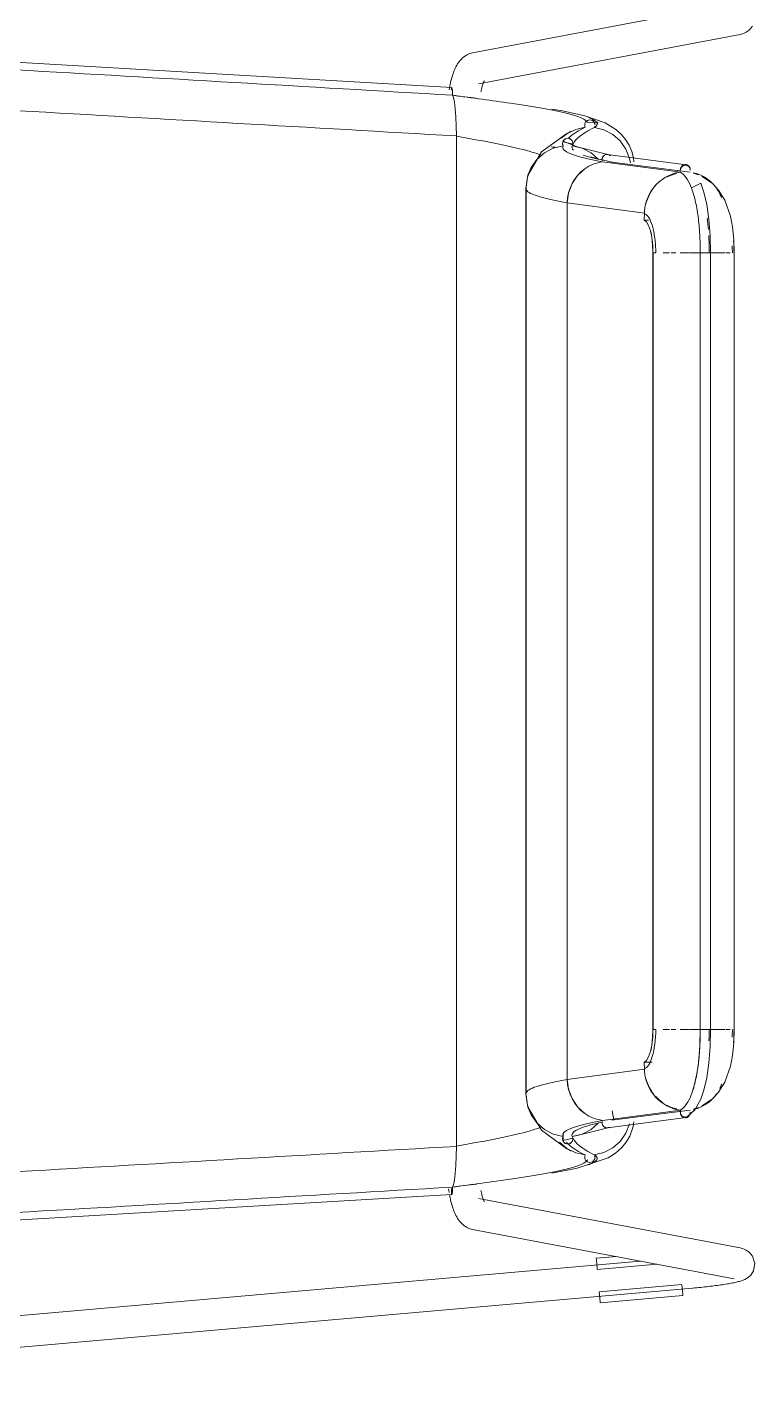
# Model space of a CAD drawing. Header units: millimetres. Extents: x 155927 to 326028, y -36033 to 97293.
# Drawn here: x 160515 to 160791, y 19862 to 20380 of the extents above; entities that cross this region are included whole.
import ezdxf

# ---------------------------------------------------------------- set-up
doc = ezdxf.new("R2010")
doc.units = ezdxf.units.MM
doc.header["$MEASUREMENT"] = 0
doc.layers.add('I-FURN', color=8, linetype='CONTINUOUS', lineweight=9)

msp = doc.modelspace()

# ---------------------------------------------------------------- linework, layer by layer
at = {"layer": 'I-FURN'}
for p, q in [((160783.27, 20388.94), (160683.98, 20370.12)), ((160787.06, 20377.58), (160786.44, 20377.37)), ((160787.86, 20377.96), (160787.06, 20377.58)), ((160788.94, 20378.71), (160787.86, 20377.96)), ((160790.27, 20380.29), (160788.94, 20378.71)), ((160344.23, 20376.22), (160676.14, 20356.93)), ((160686.22, 20358.33), (160785.51, 20377.15)), ((160785.92, 20377.24), (160785.51, 20377.15)), ((160786.44, 20377.37), (160785.92, 20377.24)), ((160679.51, 20367.55), (160679.05, 20367.02)), ((160680.02, 20368.07), (160679.51, 20367.55)), ((160680.62, 20368.58), (160680.02, 20368.07)), ((160681.31, 20369.06), (160680.62, 20368.58)), ((160682.1, 20369.5), (160681.31, 20369.06)), ((160683, 20369.87), (160682.1, 20369.5)), ((160683.98, 20370.12), (160683, 20369.87)), ((160676.49, 20362.02), (160676.3, 20361.42)), ((160676.7, 20362.61), (160676.49, 20362.02)), ((160676.92, 20363.19), (160676.7, 20362.61)), ((160677.15, 20363.76), (160676.92, 20363.19)), ((160677.41, 20364.32), (160677.15, 20363.76)), ((160677.68, 20364.88), (160677.41, 20364.32)), ((160677.97, 20365.41), (160677.68, 20364.88)), ((160678.29, 20365.95), (160677.97, 20365.41)), ((160678.65, 20366.49), (160678.29, 20365.95)), ((160679.05, 20367.02), (160678.65, 20366.49)), ((160675.23, 20356.83), (160675.11, 20356.12)), ((160675.35, 20357.52), (160675.23, 20356.83)), ((160675.49, 20358.2), (160675.35, 20357.52)), ((160675.63, 20358.87), (160675.49, 20358.2)), ((160675.78, 20359.53), (160675.63, 20358.87)), ((160675.95, 20360.17), (160675.78, 20359.53)), ((160676.12, 20360.8), (160675.95, 20360.17)), ((160676.14, 20356.93), (160676.08, 20356.87)), ((160676.08, 20356.87), (160676.14, 20356.93)), ((160676.3, 20361.42), (160676.12, 20360.8)), ((160687.55, 20357.12), (160687.45, 20356.7)), ((160687.66, 20357.52), (160687.55, 20357.12)), ((160687.77, 20357.88), (160687.66, 20357.52)), ((160687.88, 20358.22), (160687.77, 20357.88)), ((160687.98, 20358.52), (160687.88, 20358.22)), ((160688.08, 20358.79), (160687.98, 20358.52)), ((160688.18, 20359.02), (160688.08, 20358.79)), ((160688.27, 20359.22), (160688.18, 20359.02)), ((160688.34, 20359.37), (160688.27, 20359.22)), ((160688.39, 20359.46), (160688.34, 20359.37)), ((160688.43, 20359.53), (160688.39, 20359.46)), ((160688.45, 20359.55), (160688.43, 20359.53)), ((160675.95, 20356.02), (160675.99, 20356.4)), ((160675.99, 20356.39), (160675.95, 20356.01)), ((160675.99, 20356.4), (160676.03, 20356.69)), ((160676.03, 20356.68), (160675.99, 20356.39)), ((160676.24, 20356.67), (160676.28, 20356.37)), ((160676.28, 20356.37), (160676.24, 20356.66)), ((160676.32, 20355.98), (160676.28, 20356.37)), ((160676.28, 20356.37), (160676.32, 20355.98)), ((160676.34, 20355.53), (160676.32, 20355.98)), ((160676.32, 20355.98), (160676.34, 20355.53)), ((160676.32, 20354.06), (160676.34, 20354.54)), ((160676.34, 20354.54), (160676.32, 20354.07)), ((160676.32, 20354.07), (160676.72, 20353.16)), ((160676.72, 20353.16), (160676.32, 20354.06)), ((160676.35, 20355.03), (160676.34, 20355.53)), ((160676.34, 20355.53), (160676.35, 20355.04)), ((160676.35, 20355.04), (160676.34, 20354.54)), ((160676.34, 20354.54), (160676.35, 20355.03)), ((160676.72, 20353.16), (160677.09, 20351.43)), ((160677.09, 20351.42), (160676.72, 20353.16)), ((160687.24, 20355.78), (160687.14, 20355.29)), ((160687.34, 20356.25), (160687.24, 20355.78)), ((160687.45, 20356.7), (160687.34, 20356.25)), ((160677.09, 20351.42), (160677.4, 20348.95)), ((160677.4, 20348.92), (160677.09, 20351.42)), ((160677.4, 20348.92), (160677.64, 20345.87)), ((160677.64, 20345.82), (160677.4, 20348.92)), ((160718.12, 20348.09), (160714.05, 20348.82)), ((160726.64, 20346.2), (160718.12, 20348.09)), ((160677.64, 20345.82), (160677.79, 20342.35)), ((160677.79, 20342.28), (160677.64, 20345.82)), ((160677.79, 20342.29), (160677.85, 20338.59)), ((160677.85, 20338.52), (160677.79, 20342.28)), ((160723.12, 20341.08), (160726.74, 20341.87)), ((160726.73, 20341.87), (160723.12, 20341.09)), ((160726.64, 20343.33), (160726.55, 20342.84)), ((160726.55, 20342.84), (160726.58, 20342.34)), ((160726.56, 20342.84), (160726.65, 20343.33)), ((160726.59, 20342.34), (160726.56, 20342.84)), ((160726.58, 20342.34), (160726.73, 20341.87)), ((160726.74, 20341.87), (160726.59, 20342.34)), ((160734.26, 20343.53), (160726.64, 20346.2)), ((160726.85, 20343.78), (160726.64, 20343.33)), ((160726.65, 20343.33), (160726.85, 20343.78)), ((160726.85, 20343.78), (160727.17, 20344.16)), ((160727.17, 20344.16), (160726.85, 20343.78)), ((160727.17, 20344.16), (160727.57, 20344.45)), ((160727.57, 20344.45), (160727.17, 20344.16)), ((160728.03, 20344.64), (160727.57, 20344.45)), ((160727.57, 20344.45), (160728.03, 20344.63)), ((160731.47, 20343.89), (160727.62, 20343.7)), ((160728.03, 20344.63), (160728.52, 20344.69)), ((160728.52, 20344.69), (160728.03, 20344.64)), ((160728.52, 20344.69), (160729, 20344.62)), ((160729, 20344.62), (160728.52, 20344.69)), ((160729, 20344.62), (160729.46, 20344.42)), ((160729.46, 20344.43), (160729, 20344.62)), ((160729.85, 20344.12), (160729.46, 20344.43)), ((160729.46, 20344.42), (160729.85, 20344.12)), ((160729.85, 20344.12), (160730.16, 20343.73)), ((160730.16, 20343.74), (160729.85, 20344.12)), ((160730.35, 20343.28), (160730.16, 20343.74)), ((160730.16, 20343.73), (160730.35, 20343.28)), ((160730.38, 20342.29), (160730.22, 20341.82)), ((160730.22, 20341.82), (160730.39, 20342.29)), ((160733.85, 20340.91), (160730.22, 20341.82)), ((160730.35, 20343.28), (160730.43, 20342.79)), ((160730.43, 20342.79), (160730.35, 20343.28)), ((160731.14, 20342.73), (160731.47, 20343.89)), ((160738.38, 20341.02), (160734.26, 20343.53)), ((160677.85, 20338.59), (160677.85, 19955.12)), ((160677.85, 19955.12), (160677.85, 20338.52)), ((160710.18, 20332.51), (160719.72, 20339.49)), ((160717.67, 20337.75), (160719.8, 20339.43)), ((160718.23, 20336.32), (160718.15, 20335.83)), ((160718.15, 20335.82), (160718.23, 20336.31)), ((160718.23, 20336.31), (160718.43, 20336.77)), ((160718.43, 20336.77), (160718.23, 20336.32)), ((160722.14, 20335.54), (160718.25, 20336.37)), ((160723.7, 20334.5), (160718.38, 20336.67)), ((160718.43, 20336.77), (160718.75, 20337.15)), ((160718.74, 20337.15), (160718.43, 20336.77)), ((160719.8, 20339.45), (160718.66, 20338.62)), ((160719.15, 20337.45), (160718.74, 20337.15)), ((160718.75, 20337.15), (160719.15, 20337.44)), ((160719.61, 20337.63), (160719.15, 20337.45)), ((160719.15, 20337.44), (160719.61, 20337.63)), ((160719.61, 20337.63), (160720.1, 20337.7)), ((160720.1, 20337.7), (160719.61, 20337.63)), ((160719.72, 20339.49), (160721.47, 20340.38)), ((160723.12, 20341.09), (160719.8, 20339.45)), ((160719.8, 20339.43), (160723.12, 20341.08)), ((160720.1, 20337.7), (160720.59, 20337.63)), ((160720.59, 20337.63), (160720.1, 20337.7)), ((160720.59, 20337.63), (160721.05, 20337.44)), ((160721.05, 20337.45), (160720.59, 20337.63)), ((160721.45, 20337.15), (160721.05, 20337.45)), ((160721.05, 20337.44), (160721.45, 20337.15)), ((160721.45, 20337.15), (160721.77, 20336.77)), ((160721.77, 20336.77), (160721.45, 20337.15)), ((160721.77, 20336.77), (160721.97, 20336.31)), ((160721.97, 20336.32), (160721.77, 20336.77)), ((160722.05, 20335.83), (160721.97, 20336.32)), ((160721.97, 20336.31), (160722.05, 20335.82)), ((160737.17, 20339.17), (160733.85, 20340.91)), ((160740, 20336.69), (160737.17, 20339.17)), ((160740.34, 20339.28), (160738.38, 20341.02)), ((160738.93, 20337.77), (160740, 20336.69)), ((160740, 20336.69), (160740.57, 20336.02)), ((160742.17, 20333.61), (160740, 20336.69)), ((160742.02, 20337.31), (160740.34, 20339.28)), ((160743.4, 20335.11), (160742.02, 20337.31)), ((160705.07, 20323.86), (160710.18, 20332.51)), ((160711.24, 20332.21), (160708.36, 20329.71)), ((160708.37, 20329.7), (160711.24, 20332.21)), ((160714.63, 20333.97), (160711.24, 20332.21)), ((160711.24, 20332.21), (160714.63, 20333.96)), ((160718.35, 20334.86), (160714.63, 20333.97)), ((160718.15, 20335.83), (160718.18, 20335.33)), ((160718.19, 20335.33), (160718.15, 20335.82)), ((160718.18, 20335.33), (160718.35, 20334.86)), ((160718.35, 20334.86), (160718.19, 20335.33)), ((160722.01, 20335.33), (160721.85, 20334.86)), ((160721.85, 20334.86), (160722.01, 20335.33)), ((160725.57, 20333.97), (160721.85, 20334.86)), ((160722.01, 20335.33), (160722.05, 20335.83)), ((160722.05, 20335.82), (160722.01, 20335.33)), ((160735.31, 20331.53), (160723.7, 20334.5)), ((160728.96, 20332.21), (160725.57, 20333.97)), ((160731.84, 20329.71), (160728.96, 20332.21)), ((160733.71, 20331.01), (160733.41, 20330.63)), ((160734.09, 20331.31), (160733.71, 20331.01)), ((160734.53, 20331.5), (160734.09, 20331.31)), ((160735, 20331.56), (160734.53, 20331.5)), ((160735.47, 20331.5), (160735, 20331.56)), ((160765.01, 20327.69), (160735.24, 20331.55)), ((160735.91, 20331.31), (160735.47, 20331.5)), ((160736.3, 20331.02), (160735.91, 20331.31)), ((160743.57, 20330.1), (160742.17, 20333.61)), ((160744.43, 20332.74), (160743.4, 20335.11)), ((160745.09, 20330.24), (160744.43, 20332.74)), ((160704.83, 20323), (160706.2, 20326.57)), ((160706.19, 20326.57), (160704.83, 20323)), ((160705, 20323.71), (160706.37, 20326.88)), ((160708.36, 20329.71), (160706.19, 20326.57)), ((160706.2, 20326.57), (160708.37, 20329.7)), ((160726.57, 20326.09), (160723.83, 20323.6)), ((160728.93, 20330.71), (160731.37, 20329.95)), ((160731.37, 20329.95), (160737.66, 20328.57)), ((160733.22, 20330.18), (160733.14, 20329.69)), ((160733.14, 20329.69), (160733.17, 20329.19)), ((160733.41, 20330.63), (160733.22, 20330.18)), ((160763.03, 20324.88), (160733.33, 20328.72)), ((160766.57, 20324.85), (160736.88, 20328.7)), ((160743.94, 20328.35), (160743.57, 20330.1)), ((160743.57, 20330.09), (160743.94, 20328.35)), ((160745.23, 20328.82), (160745.09, 20330.24)), ((160704.2, 20318.67), (160705, 20323.71)), ((160704.83, 20323), (160704.35, 20319.21)), ((160704.36, 20319.21), (160704.83, 20323)), ((160723.83, 20323.6), (160721.75, 20320.49)), ((160763.04, 20325.31), (160760.6, 20325.63)), ((160770.6, 20320.67), (160767.06, 20318.91)), ((160771.76, 20317.22), (160770.6, 20320.67)), ((160771.2, 20323.21), (160771, 20323.31)), ((160775.1, 20320.53), (160771.2, 20323.21)), ((160704.2, 20318.67), (160704.2, 20013.87)), ((160704.35, 19975.05), (160704.35, 20319.21)), ((160704.35, 20319.21), (160704.35, 19975.05)), ((160720.43, 20316.94), (160719.95, 20313.17)), ((160721.75, 20320.49), (160720.43, 20316.94)), ((160772.86, 20312.53), (160771.76, 20317.22)), ((160777.39, 20318.06), (160775.1, 20320.53)), ((160779.78, 20314.18), (160777.39, 20318.06)), ((160719.95, 20313.17), (160749.23, 20309.31)), ((160719.95, 19980.46), (160719.95, 20313.17)), ((160719.95, 20313.17), (160719.95, 19980.46)), ((160773.7, 20306.9), (160772.86, 20312.53)), ((160781.91, 20308.13), (160779.78, 20314.18)), ((160749.23, 20309.31), (160749.16, 20306.6)), ((160750.83, 20306.6), (160749.16, 20306.6)), ((160749.16, 20306.6), (160750.02, 20305.96)), ((160750.02, 20305.96), (160750.81, 20304.61)), ((160774.19, 20300.78), (160773.7, 20306.9)), ((160782.7, 20304.09), (160781.91, 20308.13)), ((160750.81, 20304.61), (160751.48, 20302.62)), ((160751.48, 20302.62), (160751.99, 20300.13)), ((160751.99, 20300.13), (160752.31, 20297.28)), ((160774.28, 20294.24), (160774.19, 20300.78)), ((160783.21, 20299.27), (160782.7, 20304.09)), ((160752.31, 20297.28), (160752.42, 20294.24)), ((160783.32, 20294.24), (160783.21, 20299.27)), ((160752.42, 20294.24), (160752.42, 19999.39)), ((160752.48, 19999.39), (160752.48, 20294.24)), ((160756.33, 20294.24), (160758.8, 20294.24)), ((160759.32, 20294.24), (160761.16, 20294.24)), ((160762.79, 20294.24), (160766.34, 20294.24)), ((160770.35, 20294.24), (160766.54, 20294.24)), ((160766.54, 20294.24), (160770.35, 20294.24)), ((160770.32, 20294.24), (160770.32, 19999.39)), ((160770.43, 20294.24), (160774.28, 20294.24)), ((160770.66, 20294.24), (160770.43, 20294.24)), ((160770.99, 20294.24), (160770.66, 20294.24)), ((160771.4, 20294.24), (160770.99, 20294.24)), ((160771.88, 20294.24), (160771.4, 20294.24)), ((160772.38, 20294.24), (160771.88, 20294.24)), ((160772.87, 20294.24), (160772.38, 20294.24)), ((160773.32, 20294.24), (160772.87, 20294.24)), ((160773.71, 20294.24), (160773.32, 20294.24)), ((160774.02, 20294.24), (160773.71, 20294.24)), ((160774.21, 20294.24), (160774.02, 20294.24)), ((160777.07, 20294.24), (160774.04, 20294.24)), ((160774.04, 20294.24), (160777.05, 20294.24)), ((160774.28, 20294.24), (160774.21, 20294.24)), ((160774.28, 19999.39), (160774.28, 20294.24)), ((160778.5, 20294.24), (160777.21, 20294.24)), ((160777.22, 20294.24), (160779.8, 20294.24)), ((160780.08, 20294.24), (160781.83, 20294.24)), ((160783.02, 20294.24), (160783.3, 20294.24)), ((160783.32, 20294.24), (160783.15, 20294.24)), ((160783.32, 19999.39), (160783.32, 20294.24)), ((160704.2, 20013.87), (160704.2, 19974.96)), ((160752.31, 19996.35), (160751.99, 19993.5)), ((160752.42, 19999.39), (160752.31, 19996.35)), ((160758.8, 19999.39), (160756.33, 19999.39)), ((160761.16, 19999.39), (160759.32, 19999.39)), ((160766.34, 19999.39), (160762.79, 19999.39)), ((160766.54, 19999.39), (160770.35, 19999.39)), ((160770.35, 19999.39), (160766.54, 19999.39)), ((160770.24, 19993.16), (160770.32, 19999.39)), ((160774.28, 19999.39), (160770.33, 19999.39)), ((160770.33, 19999.39), (160770.43, 19999.39)), ((160770.43, 19999.39), (160770.66, 19999.39)), ((160770.66, 19999.39), (160770.99, 19999.39)), ((160770.99, 19999.39), (160771.4, 19999.39)), ((160771.4, 19999.39), (160771.88, 19999.39)), ((160771.88, 19999.39), (160772.38, 19999.39)), ((160772.38, 19999.39), (160772.87, 19999.39)), ((160772.87, 19999.39), (160773.32, 19999.39)), ((160773.32, 19999.39), (160773.71, 19999.39)), ((160773.71, 19999.39), (160774.02, 19999.39)), ((160774.02, 19999.39), (160774.21, 19999.39)), ((160774.04, 19999.39), (160777.07, 19999.39)), ((160777.05, 19999.39), (160774.04, 19999.39)), ((160774.28, 19999.39), (160774.19, 19992.85)), ((160774.21, 19999.39), (160774.28, 19999.39)), ((160777.21, 19999.39), (160778.5, 19999.39)), ((160779.8, 19999.39), (160777.22, 19999.39)), ((160781.83, 19999.39), (160780.08, 19999.39)), ((160783.3, 19999.39), (160783.02, 19999.39)), ((160783.15, 19999.39), (160783.32, 19999.39)), ((160783.32, 19999.39), (160783.21, 19994.36)), ((160751.48, 19991.01), (160750.81, 19989.03)), ((160751.99, 19993.5), (160751.48, 19991.01)), ((160769.71, 19986.6), (160770.24, 19993.16)), ((160774.19, 19992.85), (160773.7, 19986.73)), ((160782.7, 19989.54), (160781.91, 19985.5)), ((160783.21, 19994.36), (160782.7, 19989.54)), ((160749.23, 19984.32), (160719.95, 19980.46)), ((160750.02, 19987.67), (160749.16, 19987.04)), ((160749.16, 19987.04), (160752.17, 19987.04)), ((160749.16, 19987.04), (160749.23, 19984.32)), ((160750.81, 19989.03), (160750.02, 19987.67)), ((160769.12, 19982.59), (160769.71, 19986.6)), ((160773.7, 19986.73), (160772.86, 19981.11)), ((160781.91, 19985.5), (160779.78, 19979.45)), ((160719.95, 19980.46), (160720.43, 19976.69)), ((160768.15, 19978.16), (160769.12, 19982.59)), ((160772.86, 19981.11), (160771.76, 19976.41)), ((160779.78, 19979.45), (160777.39, 19975.57)), ((160704.2, 19974.96), (160705, 19969.92)), ((160704.35, 19974.42), (160704.83, 19970.63)), ((160704.83, 19970.63), (160704.36, 19974.42)), ((160720.43, 19976.69), (160721.75, 19973.14)), ((160767.06, 19974.72), (160768.15, 19978.16)), ((160771.76, 19976.41), (160770.6, 19972.96)), ((160777.39, 19975.57), (160775.1, 19973.1)), ((160706.2, 19967.07), (160704.83, 19970.63)), ((160704.83, 19970.63), (160706.19, 19967.06)), ((160705, 19969.92), (160706.37, 19966.75)), ((160705.07, 19969.77), (160710.18, 19961.12)), ((160721.75, 19973.14), (160723.83, 19970.03)), ((160723.83, 19970.03), (160726.57, 19967.54)), ((160763.03, 19968.76), (160733.33, 19964.91)), ((160736.88, 19964.93), (160766.57, 19968.78)), ((160765.38, 19968.62), (160760.6, 19968.01)), ((160768.41, 19968.84), (160765.51, 19966.29)), ((160770.6, 19972.96), (160768.41, 19968.84)), ((160771.2, 19970.42), (160771, 19970.32)), ((160775.1, 19973.1), (160771.2, 19970.42)), ((160706.19, 19967.06), (160708.36, 19963.93)), ((160708.37, 19963.93), (160706.2, 19967.07)), ((160708.36, 19963.93), (160711.24, 19961.42)), ((160711.24, 19961.42), (160708.37, 19963.93)), ((160728.96, 19961.42), (160731.84, 19963.93)), ((160733.17, 19964.44), (160733.14, 19963.94)), ((160733.14, 19963.94), (160733.22, 19963.45)), ((160733.22, 19963.45), (160733.41, 19963)), ((160735.24, 19962.08), (160765.01, 19965.94)), ((160737.66, 19965.06), (160736.97, 19968.55)), ((160742.17, 19960.02), (160743.57, 19963.54)), ((160744.91, 19962.55), (160745.14, 19964.32)), ((160710.18, 19961.12), (160719.72, 19954.14)), ((160714.63, 19959.67), (160711.24, 19961.42)), ((160711.24, 19961.42), (160714.63, 19959.66)), ((160714.63, 19959.66), (160718.35, 19958.77)), ((160718.15, 19957.81), (160718.19, 19958.3)), ((160718.18, 19958.3), (160718.15, 19957.8)), ((160718.35, 19958.77), (160718.18, 19958.3)), ((160718.19, 19958.3), (160718.35, 19958.77)), ((160718.33, 19959.84), (160718.38, 19956.96)), ((160723.7, 19959.13), (160721.83, 19958.8)), ((160721.85, 19958.77), (160725.57, 19959.66)), ((160721.85, 19958.77), (160722.01, 19958.3)), ((160722.01, 19958.3), (160721.85, 19958.77)), ((160722.01, 19958.3), (160722.05, 19957.81)), ((160722.05, 19957.8), (160722.01, 19958.3)), ((160735.31, 19962.1), (160723.7, 19959.13)), ((160725.57, 19959.66), (160728.96, 19961.42)), ((160733.41, 19963), (160733.71, 19962.62)), ((160733.71, 19962.62), (160734.09, 19962.32)), ((160734.09, 19962.32), (160734.53, 19962.13)), ((160734.53, 19962.13), (160735, 19962.07)), ((160735, 19962.07), (160735.47, 19962.13)), ((160735.47, 19962.13), (160735.91, 19962.32)), ((160740, 19956.94), (160742.17, 19960.02)), ((160742.27, 19956.67), (160743.62, 19958.95)), ((160743.62, 19958.95), (160744.91, 19962.55)), ((160677.79, 19951.35), (160677.85, 19955.12)), ((160677.85, 19955.04), (160677.79, 19951.35)), ((160719.8, 19954.2), (160716.96, 19956.59)), ((160716.96, 19956.59), (160719.8, 19954.19)), ((160718.23, 19957.32), (160718.15, 19957.81)), ((160718.15, 19957.8), (160718.23, 19957.31)), ((160718.43, 19956.86), (160718.23, 19957.32)), ((160718.23, 19957.31), (160718.43, 19956.86)), ((160718.25, 19957.26), (160722.14, 19958.09)), ((160718.75, 19956.48), (160718.43, 19956.86)), ((160718.43, 19956.86), (160718.74, 19956.48)), ((160718.74, 19956.48), (160719.15, 19956.18)), ((160719.15, 19956.19), (160718.75, 19956.48)), ((160719.61, 19956), (160719.15, 19956.19)), ((160719.15, 19956.18), (160719.61, 19956)), ((160720.1, 19955.93), (160719.61, 19956)), ((160719.61, 19956), (160720.1, 19955.93)), ((160719.72, 19954.14), (160721.47, 19953.25)), ((160723.12, 19952.55), (160719.8, 19954.2)), ((160719.8, 19954.19), (160723.12, 19952.55)), ((160720.59, 19956), (160720.1, 19955.93)), ((160720.1, 19955.93), (160720.59, 19956)), ((160721.05, 19956.19), (160720.59, 19956)), ((160720.59, 19956), (160721.05, 19956.18)), ((160721.45, 19956.48), (160721.05, 19956.19)), ((160721.05, 19956.18), (160721.45, 19956.48)), ((160721.77, 19956.86), (160721.45, 19956.48)), ((160721.45, 19956.48), (160721.77, 19956.86)), ((160721.97, 19957.32), (160721.77, 19956.86)), ((160721.77, 19956.86), (160721.97, 19957.31)), ((160722.05, 19957.81), (160721.97, 19957.32)), ((160721.97, 19957.31), (160722.05, 19957.8)), ((160733.85, 19952.72), (160737.17, 19954.46)), ((160737.17, 19954.46), (160740, 19956.94)), ((160738.25, 19952.51), (160740.5, 19954.51)), ((160740.57, 19957.61), (160740, 19956.94)), ((160740.5, 19954.51), (160742.27, 19956.67)), ((160677.64, 19947.81), (160677.79, 19951.35)), ((160677.79, 19951.28), (160677.64, 19947.81)), ((160726.74, 19951.76), (160723.12, 19952.55)), ((160723.12, 19952.55), (160726.73, 19951.76)), ((160723.71, 19946.71), (160735.43, 19950.7)), ((160726.58, 19951.29), (160726.55, 19950.79)), ((160726.55, 19950.79), (160726.64, 19950.3)), ((160726.56, 19950.79), (160726.59, 19951.29)), ((160726.65, 19950.3), (160726.56, 19950.79)), ((160726.73, 19951.76), (160726.58, 19951.29)), ((160726.59, 19951.29), (160726.74, 19951.76)), ((160726.64, 19950.3), (160726.85, 19949.85)), ((160726.85, 19949.85), (160726.65, 19950.3)), ((160727.17, 19949.47), (160726.85, 19949.85)), ((160726.85, 19949.85), (160727.17, 19949.47)), ((160727.57, 19949.18), (160727.17, 19949.47)), ((160727.17, 19949.47), (160727.57, 19949.18)), ((160728.03, 19949), (160727.57, 19949.18)), ((160727.57, 19949.18), (160728.03, 19949)), ((160728.52, 19948.94), (160728.03, 19949)), ((160728.03, 19949), (160728.52, 19948.94)), ((160729, 19949.01), (160728.52, 19948.94)), ((160728.52, 19948.94), (160729, 19949.01)), ((160729.46, 19949.21), (160729, 19949.01)), ((160729, 19949.01), (160729.46, 19949.21)), ((160729.85, 19949.51), (160729.46, 19949.21)), ((160729.46, 19949.21), (160729.85, 19949.51)), ((160730.16, 19949.9), (160729.85, 19949.51)), ((160729.85, 19949.51), (160730.16, 19949.89)), ((160730.35, 19950.35), (160730.16, 19949.9)), ((160730.16, 19949.89), (160730.35, 19950.35)), ((160730.22, 19951.81), (160733.85, 19952.72)), ((160730.22, 19951.81), (160730.38, 19951.34)), ((160730.39, 19951.34), (160730.22, 19951.81)), ((160730.43, 19950.85), (160730.35, 19950.35)), ((160730.35, 19950.35), (160730.43, 19950.84)), ((160730.38, 19951.34), (160730.43, 19950.85)), ((160730.43, 19950.84), (160730.39, 19951.34)), ((160735.43, 19950.7), (160738.25, 19952.51)), ((160677.09, 19942.22), (160677.4, 19944.71)), ((160677.4, 19944.68), (160677.09, 19942.21)), ((160677.4, 19944.71), (160677.64, 19947.81)), ((160677.64, 19947.76), (160677.4, 19944.71)), ((160714.05, 19944.81), (160723.71, 19946.71)), ((160675, 19938.22), (160674.9, 19938.95)), ((160675.11, 19937.51), (160675, 19938.22)), ((160675.92, 19939.06), (160675.92, 19938.56)), ((160675.92, 19938.56), (160675.92, 19939.05)), ((160675.92, 19938.56), (160675.93, 19938.07)), ((160675.93, 19938.06), (160675.92, 19938.56)), ((160675.93, 19938.07), (160675.95, 19937.62)), ((160675.95, 19937.61), (160675.93, 19938.06)), ((160675.95, 19937.62), (160675.99, 19937.24)), ((160675.99, 19937.23), (160675.95, 19937.61)), ((160676.28, 19937.26), (160676.32, 19937.65)), ((160676.32, 19937.65), (160676.28, 19937.26)), ((160676.72, 19940.47), (160676.32, 19939.56)), ((160676.32, 19939.57), (160676.72, 19940.47)), ((160676.34, 19939.1), (160676.32, 19939.57)), ((160676.32, 19939.56), (160676.34, 19939.09)), ((160676.32, 19937.65), (160676.34, 19938.11)), ((160676.34, 19938.1), (160676.32, 19937.65)), ((160676.35, 19938.6), (160676.34, 19939.1)), ((160676.34, 19939.09), (160676.35, 19938.59)), ((160676.34, 19938.11), (160676.35, 19938.6)), ((160676.35, 19938.59), (160676.34, 19938.1)), ((160676.72, 19940.47), (160677.09, 19942.22)), ((160677.09, 19942.21), (160676.72, 19940.47)), ((160687.24, 19937.85), (160687.14, 19938.34)), ((160687.34, 19937.38), (160687.24, 19937.85)), ((160344.23, 19917.41), (160676.14, 19936.7)), ((160675.35, 19936.11), (160675.23, 19936.8)), ((160675.49, 19935.43), (160675.35, 19936.11)), ((160675.63, 19934.76), (160675.49, 19935.43)), ((160675.78, 19934.11), (160675.63, 19934.76)), ((160675.95, 19933.46), (160675.78, 19934.11)), ((160676.12, 19932.83), (160675.95, 19933.46)), ((160675.99, 19937.24), (160676.03, 19936.95)), ((160676.03, 19936.94), (160675.99, 19937.23)), ((160676.03, 19936.95), (160676.08, 19936.76)), ((160676.08, 19936.76), (160676.03, 19936.94)), ((160676.08, 19936.76), (160676.14, 19936.7)), ((160676.14, 19936.7), (160676.08, 19936.76)), ((160676.3, 19932.22), (160676.12, 19932.83)), ((160676.14, 19936.7), (160676.19, 19936.77)), ((160676.19, 19936.77), (160676.14, 19936.7)), ((160676.19, 19936.77), (160676.24, 19936.97)), ((160676.24, 19936.96), (160676.19, 19936.77)), ((160676.24, 19936.97), (160676.28, 19937.26)), ((160676.28, 19937.26), (160676.24, 19936.96)), ((160785.51, 19916.48), (160686.22, 19935.3)), ((160687.45, 19936.93), (160687.34, 19937.38)), ((160687.55, 19936.51), (160687.45, 19936.93)), ((160687.66, 19936.12), (160687.55, 19936.51)), ((160687.77, 19935.75), (160687.66, 19936.12)), ((160687.88, 19935.41), (160687.77, 19935.75)), ((160687.98, 19935.11), (160687.88, 19935.41)), ((160688.08, 19934.84), (160687.98, 19935.11)), ((160688.18, 19934.61), (160688.08, 19934.84)), ((160688.27, 19934.41), (160688.18, 19934.61)), ((160688.34, 19934.26), (160688.27, 19934.41)), ((160688.39, 19934.18), (160688.34, 19934.26)), ((160688.43, 19934.1), (160688.39, 19934.18)), ((160688.45, 19934.08), (160688.43, 19934.1)), ((160676.49, 19931.61), (160676.3, 19932.22)), ((160676.7, 19931.02), (160676.49, 19931.61)), ((160676.92, 19930.44), (160676.7, 19931.02)), ((160677.15, 19929.87), (160676.92, 19930.44)), ((160677.41, 19929.31), (160677.15, 19929.87)), ((160677.68, 19928.75), (160677.41, 19929.31)), ((160677.97, 19928.22), (160677.68, 19928.75)), ((160678.29, 19927.68), (160677.97, 19928.22)), ((160678.65, 19927.14), (160678.29, 19927.68)), ((160679.05, 19926.61), (160678.65, 19927.14)), ((160679.51, 19926.08), (160679.05, 19926.61)), ((160680.02, 19925.56), (160679.51, 19926.08)), ((160680.62, 19925.05), (160680.02, 19925.56)), ((160681.31, 19924.57), (160680.62, 19925.05)), ((160682.1, 19924.13), (160681.31, 19924.57)), ((160683, 19923.77), (160682.1, 19924.13)), ((160683.98, 19923.51), (160683, 19923.77)), ((160683.98, 19923.51), (160783.27, 19904.69)), ((160738.82, 19913.24), (160730.92, 19912.55)), ((160731.1, 19910.51), (160730.92, 19912.55)), ((160785.92, 19916.4), (160785.51, 19916.48)), ((160786.44, 19916.26), (160785.92, 19916.4)), ((160787.06, 19916.05), (160786.44, 19916.26)), ((160787.86, 19915.67), (160787.06, 19916.05)), ((160788.94, 19914.92), (160787.86, 19915.67)), ((160790.27, 19913.35), (160788.94, 19914.92)), ((160790.27, 19913.35), (160791.1, 19910.6)), ((160747.55, 19911.51), (160323.05, 19874.22)), ((160731.28, 19908.44), (160731.1, 19910.51)), ((160731.29, 19908.32), (160753.9, 19910.3)), ((160790.62, 19907.83), (160789.58, 19906.18)), ((160791.1, 19910.6), (160790.62, 19907.83)), ((160763.44, 19902.63), (160732.03, 19899.87)), ((160763.46, 19902.51), (160763.64, 19900.44)), ((160768.33, 19901.3), (160767.58, 19901.23)), ((160769.08, 19901.37), (160768.33, 19901.3)), ((160769.83, 19901.44), (160769.08, 19901.37)), ((160770.58, 19901.51), (160769.83, 19901.44)), ((160771.32, 19901.59), (160770.58, 19901.51)), ((160772.05, 19901.67), (160771.32, 19901.59)), ((160772.77, 19901.75), (160772.05, 19901.67)), ((160773.49, 19901.83), (160772.77, 19901.75)), ((160774.2, 19901.91), (160773.49, 19901.83)), ((160774.9, 19901.99), (160774.2, 19901.91)), ((160775.59, 19902.08), (160774.9, 19901.99)), ((160776.26, 19902.17), (160775.59, 19902.08)), ((160776.93, 19902.25), (160776.26, 19902.17)), ((160777.58, 19902.34), (160776.93, 19902.25)), ((160778.21, 19902.43), (160777.58, 19902.34)), ((160778.83, 19902.52), (160778.21, 19902.43)), ((160779.43, 19902.61), (160778.83, 19902.52)), ((160780.02, 19902.71), (160779.43, 19902.61)), ((160780.59, 19902.8), (160780.02, 19902.71)), ((160781.14, 19902.89), (160780.59, 19902.8)), ((160781.67, 19902.99), (160781.14, 19902.89)), ((160782.19, 19903.08), (160781.67, 19902.99)), ((160782.68, 19903.17), (160782.19, 19903.08)), ((160783.16, 19903.27), (160782.68, 19903.17)), ((160783.62, 19903.37), (160783.16, 19903.27)), ((160784.06, 19903.47), (160783.62, 19903.37)), ((160784.49, 19903.57), (160784.06, 19903.47)), ((160784.9, 19903.67), (160784.49, 19903.57)), ((160785.3, 19903.78), (160784.9, 19903.67)), ((160785.7, 19903.89), (160785.3, 19903.78)), ((160786.1, 19904.02), (160785.7, 19903.89)), ((160786.5, 19904.16), (160786.1, 19904.02)), ((160786.93, 19904.33), (160786.5, 19904.16)), ((160787.4, 19904.54), (160786.93, 19904.33)), ((160787.96, 19904.85), (160787.4, 19904.54)), ((160788.67, 19905.33), (160787.96, 19904.85)), ((160789.58, 19906.18), (160788.67, 19905.33)), ((160324.1, 19862.27), (160767.42, 19901.21)), ((160732.23, 19897.68), (160732.05, 19899.75)), ((160732.41, 19895.64), (160732.23, 19897.68)), ((160763.82, 19898.4), (160732.41, 19895.64)), ((160763.64, 19900.44), (160763.82, 19898.4)), ((160767.58, 19901.23), (160767.42, 19901.21))]:
    msp.add_line(p, q, dxfattribs=at)
for centre, major_axis, ratio, start_param, end_param in [((160735.01, 20329.6), (0, -1.96), 0.955139, 2.379629, 4.923331), ((160735.02, 20313.04), (0, -15.78), 0.955139, 3.737469, 4.704147), ((160735.02, 20313.04), (0, -15.78), 0.955139, 3.495799, 3.737346), ((160735.02, 20313.04), (0, -15.78), 0.955139, 3.254129, 3.495629), ((160779.04, 20294.24), (0, 12.4), 0.287441, 4.712389, 4.932602), ((160767.57, 20294.24), (15.75, 0), 0.000004, 2.669107, 2.851347), ((160767.57, 19999.39), (15.75, 0), 0.000004, 3.431839, 3.614078), ((160779.04, 19999.39), (0, -12.4), 0.287441, 1.332781, 1.570796), ((160735.02, 19980.59), (0, -15.78), 0.955139, 4.720632, 5.68731), ((160735.02, 19980.59), (0, -15.78), 0.955139, 5.687432, 5.928979), ((160735.02, 19980.59), (0, -15.78), 0.955139, 5.929149, 6.170649), ((160735.01, 19964.03), (0, -1.96), 0.955139, 4.501447, 6.790779)]:
    msp.add_ellipse(centre, major_axis=major_axis, ratio=ratio, start_param=start_param, end_param=end_param, dxfattribs=at)
for points in [[(160676.32, 20354.07), (160621.09, 20357.29), (160510.49, 20363.73), (160399.73, 20370.17), (160344.33, 20373.39)], [(160676.33, 20354.05), (160679.46, 20353.65), (160682.62, 20353.26), (160685.74, 20352.86)], [(160713.88, 20334.47), (160714.35, 20334.41), (160714.82, 20334.36), (160715.28, 20334.3)], [(160718.35, 20334.86), (160717.8, 20333.83), (160719.77, 20331.79), (160727.83, 20329.74), (160733.33, 20328.72)], [(160721.85, 20334.86), (160721.56, 20334.31), (160721.7, 20333.77), (160722.27, 20333.22)], [(160726.01, 20331.32), (160727.9, 20330.66), (160730.71, 20330.01), (160733.75, 20329.35)], [(160763.03, 20324.88), (160761.79, 20324.73), (160759.41, 20324.15), (160756.07, 20322.38), (160753.23, 20319.85), (160751.04, 20316.71), (160749.63, 20313.11), (160749.27, 20310.6), (160749.23, 20309.31)], [(160757.52, 20322.89), (160758.78, 20323.59), (160760.14, 20323.99), (160761.53, 20324.33)], [(160763.02, 20324.67), (160763.75, 20324.32), (160765.15, 20323.01), (160766.42, 20320.54), (160766.99, 20319.08)], [(160767.91, 20324.41), (160768.59, 20324.25), (160769.26, 20324.05), (160769.92, 20323.8)], [(160704.36, 20319.21), (160704.26, 20319.03), (160704.2, 20318.85), (160704.2, 20318.67)], [(160749.24, 20309.06), (160749.8, 20308.94), (160750.9, 20307.99), (160752.3, 20304.67), (160753.26, 20299.87), (160753.52, 20296.14), (160753.55, 20294.24)], [(160773.07, 20307.39), (160773.25, 20305.98), (160773.42, 20304.53), (160773.53, 20303.06)], [(160752.47, 20295.08), (160752.41, 20297.86), (160752.05, 20300.4), (160751.53, 20302.62)], [(160773.65, 20300.84), (160773.76, 20298.66), (160773.79, 20296.46), (160773.75, 20294.24)], [(160783.04, 20298.84), (160783.17, 20297.37), (160783.24, 20295.82), (160783.23, 20294.24)], [(160753.55, 19999.39), (160753.49, 19995.6), (160752.52, 19988.2), (160750.36, 19984.82), (160749.24, 19984.57)], [(160751.53, 19991.01), (160752.08, 19993.06), (160752.36, 19995.78), (160752.46, 19998.55)], [(160770.35, 19999.39), (160770.39, 19997.04), (160770.32, 19992.39), (160769.69, 19985.53), (160768.58, 19979.39), (160767.05, 19974.32), (160765.15, 19970.62), (160763.75, 19969.31), (160763.02, 19968.96)], [(160773.75, 19999.39), (160773.78, 19997.96), (160773.77, 19996.54), (160773.73, 19995.13)], [(160783.23, 19999.39), (160783.24, 19997.68), (160783.16, 19996), (160783.01, 19994.42)], [(160749.23, 19984.32), (160749.27, 19983.03), (160749.63, 19980.52), (160751.04, 19976.92), (160753.23, 19973.78), (160756.07, 19971.25), (160759.41, 19969.48), (160761.79, 19968.9), (160763.03, 19968.76)], [(160704.2, 19974.96), (160704.2, 19974.78), (160704.26, 19974.6), (160704.36, 19974.42)], [(160756.15, 19971.59), (160755.13, 19972.31), (160754.22, 19973.17), (160753.4, 19974.13)], [(160777.84, 19977), (160778.1, 19977.53), (160778.35, 19978.07), (160778.56, 19978.63)], [(160761.51, 19969.22), (160760.13, 19969.53), (160758.76, 19970.03), (160757.5, 19970.73)], [(160769.91, 19969.84), (160769.28, 19969.6), (160768.63, 19969.44), (160767.97, 19969.3)], [(160718.35, 19958.77), (160717.8, 19959.8), (160719.77, 19961.84), (160727.83, 19963.89), (160733.33, 19964.91)], [(160762.85, 19968), (160762.84, 19968.16), (160762.84, 19968.33), (160762.88, 19968.49)], [(160676.32, 19939.56), (160621.09, 19936.34), (160510.49, 19929.9), (160399.73, 19923.46), (160344.33, 19920.24)], [(160676.33, 19939.58), (160679.4, 19939.97), (160682.49, 19940.35), (160685.54, 19940.74)]]:
    msp.add_open_spline(points, degree=3, dxfattribs=at)
for points, knots in [([(160345.12, 20357.77), (160400.65, 20354.57), (160511.65, 20348.18), (160622.49, 20341.79), (160677.85, 20338.59)], [0.0000006, 0.0000006, 0.0000006, 0.0000006, 0.5, 1, 1, 1, 1]), ([(160676.32, 20354.06), (160683.87, 20353.05), (160699.09, 20351.02), (160717.52, 20347.97), (160725.82, 20345.53), (160727.42, 20344.1), (160727.62, 20343.7)], [0, 0, 0, 0, 0.25, 0.5, 0.75, 0.8499411, 0.8499411, 0.8499411, 0.8499411]), ([(160726.74, 20341.87), (160724.33, 20340.7), (160722.05, 20339.31), (160720.5, 20337.91), (160720.27, 20337.69)], [0, 0, 0, 0, 0.5, 0.5966587, 0.5966587, 0.5966587, 0.5966587]), ([(160730.22, 20341.82), (160727.82, 20340.66), (160724.39, 20338.56), (160722.6, 20336.47), (160722.14, 20335.54)], [0, 0, 0, 0, 0.5, 0.9025383, 0.9025383, 0.9025383, 0.9025383]), ([(160728.01, 20345.59), (160728.64, 20345.36), (160731.55, 20344.1), (160731.78, 20342.84), (160730.22, 20341.82)], [0.6929173, 0.6929173, 0.6929173, 0.6929173, 0.75, 1, 1, 1, 1]), ([(160677.85, 20338.52), (160683.24, 20337.54), (160694.02, 20335.6), (160704.73, 20333.16), (160708.98, 20331.7), (160710.13, 20331.22)], [0, 0, 0, 0, 0.25, 0.5, 0.625, 0.625, 0.625, 0.625]), ([(160766.61, 20325.73), (160766.62, 20325.87), (160766.6, 20326.09), (160766.53, 20326.39), (160766.44, 20326.65), (160766.25, 20326.97), (160765.96, 20327.29), (160765.61, 20327.52), (160765.26, 20327.66), (160764.95, 20327.71), (160764.67, 20327.71), (160764.41, 20327.68), (160764.16, 20327.6), (160763.9, 20327.49), (160763.59, 20327.3), (160763.27, 20326.98), (160763.03, 20326.58), (160762.92, 20326.22), (160762.87, 20325.96), (160762.85, 20325.8), (160762.85, 20325.73)], [0.1111111, 0.1111111, 0.1111111, 0.1111111, 0.1666667, 0.1944444, 0.2222222, 0.2777778, 0.3333333, 0.3888889, 0.4444444, 0.4791667, 0.5138889, 0.5486111, 0.5833333, 0.6180556, 0.6527778, 0.7222222, 0.7916667, 0.8263889, 0.8611111, 0.8888889, 0.8888889, 0.8888889, 0.8888889]), ([(160762.94, 20326.12), (160762.98, 20326.24), (160763.08, 20326.48), (160763.36, 20326.89), (160763.9, 20327.34), (160764.77, 20327.6), (160765.55, 20327.37), (160766.07, 20326.97), (160766.36, 20326.59), (160766.55, 20326.13), (160766.59, 20325.8), (160766.6, 20325.64)], [-0.8125, -0.8125, -0.8125, -0.8125, -0.765625, -0.71875, -0.625, -0.5, -0.375, -0.3125, -0.25, -0.1875, -0.125, -0.125, -0.125, -0.125]), ([(160749.78, 20312.84), (160750.11, 20314.08), (160751.53, 20317.6), (160754, 20320.91), (160756.15, 20322.04)], [-0.8333333, -0.8333333, -0.8333333, -0.8333333, -0.6666667, -0.3333333, -0.3333333, -0.3333333, -0.3333333]), ([(160775.83, 20319.75), (160775.04, 20320.69), (160773.22, 20322.37), (160770.41, 20323.96), (160768.49, 20324.43), (160767.76, 20324.59)], [0.5, 0.5, 0.5, 0.5, 0.6666667, 0.8333333, 0.9365189, 0.9365189, 0.9365189, 0.9365189]), ([(160704.2, 20318.67), (160704.2, 20317.84), (160706.59, 20316.01), (160714.23, 20314.18), (160719.95, 20313.17)], [0.0892847, 0.0892847, 0.0892847, 0.0892847, 0.5, 1, 1, 1, 1]), ([(160767.06, 20318.91), (160767.6, 20317.49), (160768.59, 20314.16), (160769.69, 20308.1), (160770.32, 20301.24), (160770.39, 20296.59), (160770.35, 20294.24)], [0.3397465, 0.3397465, 0.3397465, 0.3397465, 0.5, 0.6666667, 0.8333333, 0.9999948, 0.9999948, 0.9999948, 0.9999948]), ([(160778.48, 20315.11), (160778.29, 20315.63), (160777.73, 20316.97), (160776.99, 20318.23), (160776.46, 20318.95)], [0.260519, 0.260519, 0.260519, 0.260519, 0.3333333, 0.4544474, 0.4544474, 0.4544474, 0.4544474]), ([(160719.95, 19980.46), (160714.23, 19979.45), (160706.59, 19977.62), (160704.2, 19975.79), (160704.2, 19974.96)], [0, 0, 0, 0, 0.5, 0.9107154, 0.9107154, 0.9107154, 0.9107154]), ([(160752.61, 19974.99), (160752.07, 19975.7), (160750.93, 19977.52), (160750.03, 19979.54), (160749.78, 19980.79)], [-0.4494806, -0.4494806, -0.4494806, -0.4494806, -0.3333333, -0.1666667, -0.1666667, -0.1666667, -0.1666667]), ([(160767.69, 19968.97), (160768.46, 19969.13), (160770.36, 19969.69), (160773.22, 19971.25), (160775.39, 19973.25), (160776.39, 19974.61), (160776.65, 19974.99)], [0.0592823, 0.0592823, 0.0592823, 0.0592823, 0.1666667, 0.3333333, 0.5, 0.5622787, 0.5622787, 0.5622787, 0.5622787]), ([(160763.03, 19968.76), (160762.97, 19968.61), (160762.9, 19968.4), (160762.86, 19968.12), (160762.85, 19967.83), (160762.88, 19967.54), (160762.97, 19967.25), (160763.08, 19966.98), (160763.28, 19966.66), (160763.58, 19966.34), (160763.95, 19966.11), (160764.31, 19965.97), (160764.62, 19965.92), (160764.89, 19965.92), (160765.16, 19965.95), (160765.4, 19966.03), (160765.65, 19966.14), (160765.95, 19966.33), (160766.26, 19966.66), (160766.48, 19967.05), (160766.57, 19967.41), (160766.61, 19967.67), (160766.62, 19967.83), (160766.61, 19967.9)], [0, 0, 0, 0, 0.0555556, 0.0833333, 0.1111111, 0.1666667, 0.1944444, 0.2222222, 0.2777778, 0.3333333, 0.3888889, 0.4444444, 0.4791667, 0.5138889, 0.5486111, 0.5833333, 0.6180556, 0.6527778, 0.7222222, 0.7916667, 0.8263889, 0.8611111, 0.8888889, 0.8888889, 0.8888889, 0.8888889]), ([(160721.85, 19958.77), (160721.31, 19959.8), (160723.04, 19961.61), (160729.52, 19963.43), (160733.24, 19964.22)], [0, 0, 0, 0, 0.5, 0.8877852, 0.8877852, 0.8877852, 0.8877852]), ([(160766.6, 19968), (160766.6, 19967.83), (160766.56, 19967.54), (160766.41, 19967.16), (160766.16, 19966.74), (160765.63, 19966.29), (160764.77, 19966.03), (160763.98, 19966.26), (160763.45, 19966.66), (160763.13, 19967.04), (160762.99, 19967.35), (160762.94, 19967.51)], [-0.875, -0.875, -0.875, -0.875, -0.8125, -0.765625, -0.71875, -0.625, -0.5, -0.375, -0.3125, -0.25, -0.1875, -0.1875, -0.1875, -0.1875]), ([(160710.13, 19962.41), (160708.98, 19961.93), (160704.73, 19960.47), (160694.02, 19958.03), (160683.24, 19956.09), (160677.85, 19955.12)], [0.375, 0.375, 0.375, 0.375, 0.5, 0.75, 1, 1, 1, 1]), ([(160677.85, 19955.04), (160622.49, 19951.84), (160511.65, 19945.45), (160400.65, 19939.06), (160345.12, 19935.86)], [0, 0, 0, 0, 0.5, 0.9999994, 0.9999994, 0.9999994, 0.9999994]), ([(160726.74, 19951.76), (160724.33, 19952.93), (160721.67, 19954.56), (160720, 19956.18), (160719.61, 19956.64)], [0, 0, 0, 0, 0.5, 0.696307, 0.696307, 0.696307, 0.696307]), ([(160730.22, 19951.81), (160727.82, 19952.97), (160724.39, 19955.07), (160722.6, 19957.16), (160722.14, 19958.09)], [0, 0, 0, 0, 0.5, 0.9025379, 0.9025379, 0.9025379, 0.9025379]), ([(160676.32, 19939.57), (160683.87, 19940.58), (160699.09, 19942.62), (160717.52, 19945.66), (160725.82, 19948.1), (160727.42, 19949.53), (160727.62, 19949.93)], [0, 0, 0, 0, 0.25, 0.5, 0.75, 0.8499412, 0.8499412, 0.8499412, 0.8499412]), ([(160727.8, 19947.96), (160728.52, 19948.22), (160731.55, 19949.51), (160731.78, 19950.79), (160730.22, 19951.81)], [0.6866019, 0.6866019, 0.6866019, 0.6866019, 0.75, 1, 1, 1, 1])]:
    msp.add_open_spline(points, degree=3, knots=knots, dxfattribs=at)

doc.saveas('drawing.dxf')
